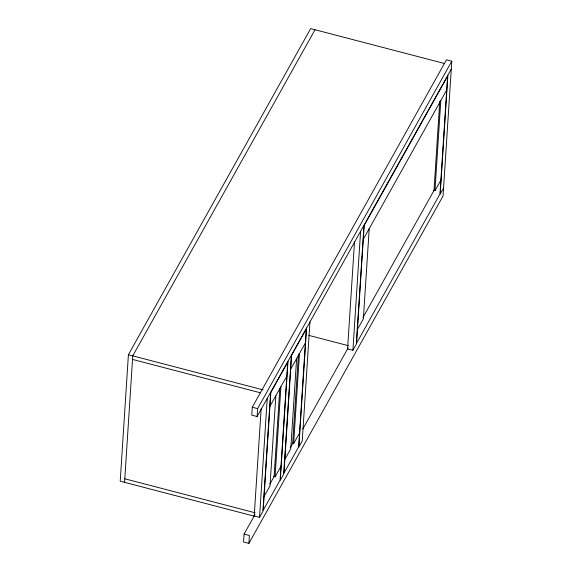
<?xml version="1.0" encoding="UTF-8"?>
<svg xmlns="http://www.w3.org/2000/svg" width="572" height="572" viewBox="0 0 572 572"><rect width="100%" height="100%" fill="white"/><g stroke="black" fill="none" stroke-linecap="round" stroke-linejoin="round"><path stroke-width="0.86" d="M444.465 63.506L310.667 28.6L128.4 354.726L120.213 481.202L254.011 516.108M124.567 482.339L132.761 355.863L315.022 29.737M254.962 514.628L244.08 534.105L243.565 542.013L248.892 543.4L443.057 195.974L451.787 61.197L446.46 59.81L252.295 407.235L251.78 415.136L257.107 416.53L451.272 69.105M248.892 543.4L249.399 535.492L244.08 534.105M257.107 416.53L257.615 408.623L451.787 61.197M261.161 408.551L254.211 515.98L259.531 517.367L262.913 511.325L270.613 392.356M259.531 517.367L267.238 398.405M275.84 395.76L270.005 485.871L264.1 496.446M279.822 388.209L274.102 476.555L269.884 484.112M273.552 476.412L275.075 476.812L280.909 386.693M288.002 361.239L280.301 480.208L283.676 474.167L291.377 355.198M296.611 358.601L290.776 448.713L284.863 459.287M298.455 354.097L292.678 443.329L290.218 447.726M292.12 443.178L293.643 443.579L299.478 353.46M306.578 328.013L298.87 446.975L302.252 440.933L309.952 321.972M354.533 241.491L347.576 348.913L352.903 350.3L356.277 344.258L363.985 225.297M352.903 350.3L360.603 231.338M369.212 228.693L363.377 318.804L357.464 329.379M439.775 101.23L433.998 190.462L362.841 317.782M433.447 190.319L434.963 190.712L440.797 100.6M447.897 75.146L440.197 194.115L443.572 188.074M269.934 406.334L286.815 376.119M290.698 369.176L305.391 342.893M363.299 239.268L446.711 90.026M275.075 476.812L280.981 466.237M293.643 443.579L299.556 433.004M434.963 190.712L440.876 180.137M302.853 428.943L348.126 347.933M308.78 335.356L348.477 345.717M128.4 354.726L263.063 389.861M132.532 359.423L260.246 392.742M252.295 407.235L257.615 408.623M124.803 478.785L255.105 512.777M270.828 392.499L263.199 510.281L280.087 480.072L287.709 362.29L270.828 392.499M291.591 355.341L283.969 473.123L298.655 446.839L306.285 329.057L291.591 355.341M364.2 225.432L356.57 343.214L439.982 193.972L447.604 76.19L364.2 225.432"/></g></svg>
